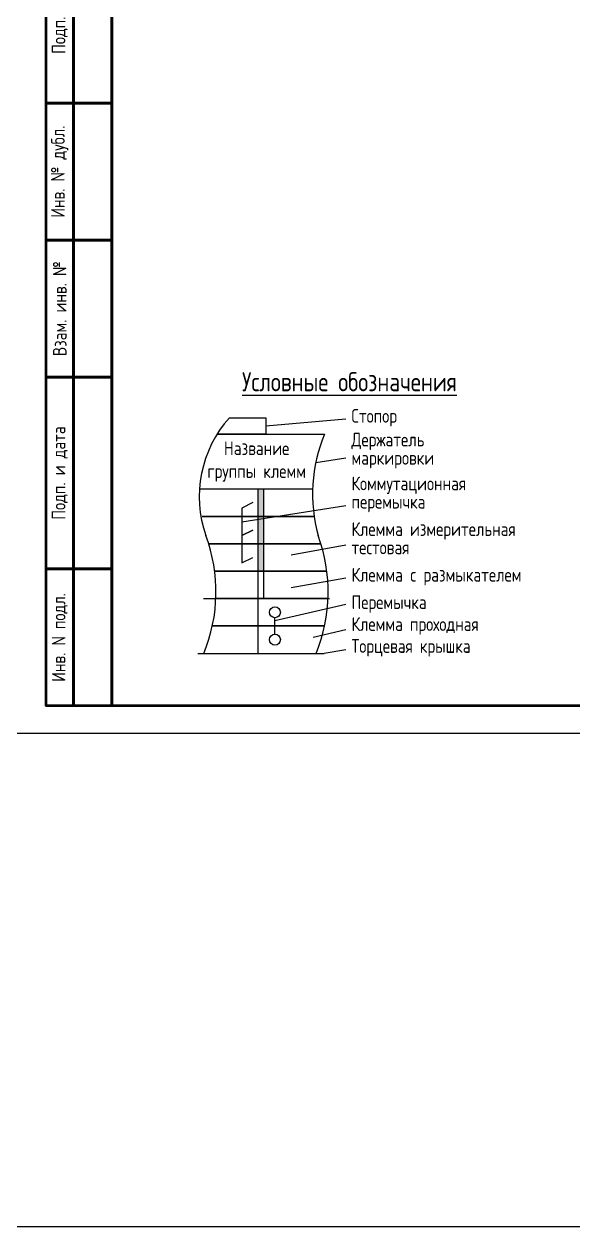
# Model space of a CAD drawing. Header units: millimetres. Extents: x -1612 to 9998, y -90 to 1220.
# Drawn here: x 7984 to 8084.1, y -90 to 129.5 of the extents above; entities that cross this region are included whole.
import ezdxf

# ---------------------------------------------------------------- set-up
doc = ezdxf.new("R2010")
doc.units = ezdxf.units.MM
doc.styles.add('Gost_type_A', font='GOST_0.TTF')

# ---------------------------------------------------------------- blocks, each defined once
blk = doc.blocks.new('Штамп левый нижний')
at = {"lineweight": 50}
for points in [[(-12, 145), (-7, 145), (-7, 110), (-12, 110)], [(-7, 145), (0, 145), (0, 110), (-7, 110)], [(-12, 110), (-7, 110), (-7, 85), (-12, 85)], [(-7, 110), (0, 110), (0, 85), (-7, 85)], [(-12, 85), (-7, 85), (-7, 60), (-12, 60)], [(-7, 85), (0, 85), (0, 60), (-7, 60)], [(-12, 60), (-7, 60), (-7, 25), (-12, 25)], [(-7, 60), (0, 60), (0, 25), (-7, 25)], [(-12, 25), (-7, 25), (-7, 0), (-12, 0)], [(-7, 25), (0, 25), (0, 0), (-7, 0)]]:
    blk.add_lwpolyline(points, close=True, dxfattribs=at)
at = {"char_height": 2.5, "attachment_point": 5, "rotation": 90, "style": 'Gost_type_A'}
for s, insert, width in [('Подп. и дата', (-9.5, 127.5), 35), ('Инв. № дубл.', (-9.5, 97.5), 25), ('Взам. инв. №', (-9.5, 72.5), 25), ('Подп. и дата', (-9.5, 42.5), 35), ('Инв. N подл.', (-9.5, 12.5), 25)]:
    blk.add_mtext(s, dxfattribs=dict(at, insert=insert, width=width))

msp = doc.modelspace()

# ---------------------------------------------------------------- hatches: boundary and pattern name
h = msp.add_hatch(color=256)
h.dxf.hatch_style = 1
h.paths.add_polyline_path([(8027.71, 44.67), (8026.71, 44.67), (8026.71, 29.67), (8027.71, 29.67)])

# ---------------------------------------------------------------- linework, layer by layer
for p, q in [((8028.07, 56.17), (8042.71, 57.49)), ((8019.21, 54.67), (8038.79, 54.67)), ((8037.22, 49.52), (8042.71, 50.36)), ((8016.19, 44.67), (8036.65, 44.67)), ((8026.71, 14.67), (8026.71, 44.67)), ((8027.71, 39.67), (8027.71, 44.67)), ((8036.91, 39.67), (8016.45, 39.67)), ((8016.45, 39.67), (8036.91, 39.67)), ((8023.71, 38.67), (8042.71, 41.67)), ((8027.71, 24.67), (8027.71, 39.67)), ((8038.13, 34.67), (8017.67, 34.67)), ((8017.67, 34.67), (8038.13, 34.67)), ((8032.71, 32.67), (8042.71, 34.44)), ((8039.22, 29.67), (8018.76, 29.67)), ((8018.76, 29.67), (8039.22, 29.67)), ((8039.22, 29.67), (8018.76, 29.67)), ((8018.76, 29.67), (8039.22, 29.67)), ((8032.71, 26.67), (8042.71, 28.44)), ((8016.71, 24.67), (8039.71, 24.67)), ((8039.43, 24.67), (8018.97, 24.67)), ((8018.97, 24.67), (8039.43, 24.67)), ((8029.71, 20.67), (8042.71, 23.67)), ((8029.74, 19.67), (8029.74, 21.17)), ((8038.79, 19.67), (8018.33, 19.67)), ((8018.33, 19.67), (8038.79, 19.67)), ((8029.74, 18.17), (8029.74, 19.67)), ((8036.71, 17.63), (8042.71, 19.01)), ((8015.71, 14.67), (8038.71, 14.67)), ((8016.78, 14.67), (8037.24, 14.67)), ((8042.71, 15.34), (8038.71, 14.67))]:
    msp.add_line(p, q)
for points in [[(-1612, 1220), (9998.36, 1220), (9998.36, -90), (-1612, -90)], [(8277, 420.07), (8277, 0.07), (7980, 0.07), (7980, 420.07)]]:
    msp.add_lwpolyline(points, close=True)
at = {"lineweight": 50}
msp.add_lwpolyline([(8272, 415.07), (8272, 5.07), (8000, 5.07), (8000, 415.07)], close=True, dxfattribs=at)
for points in [[(8021.46, 57.67), (8028.07, 57.67), (8028.07, 54.67), (8019.21, 54.67)], [(8025.71, 42.17), (8023.71, 41.17), (8023.71, 36.17), (8025.71, 37.17)], [(8025.71, 37.17), (8023.71, 36.17), (8023.71, 31.17), (8025.71, 32.17)]]:
    msp.add_lwpolyline(points)
for centre in [(8029.74, 22.17), (8029.74, 17.17)]:
    msp.add_circle(centre, 1)
for centre, radius, start, end in [((8037.55, 43.27), 21.6, 138.181, 199.2333), ((8065.64, 43.68), 29.02, 157.7321, 195.0211), ((7989.46, 25.9), 29.54, 337.6521, 20.3143), ((8009.92, 25.9), 29.54, 337.6521, 20.3143)]:
    msp.add_arc(centre, radius, start, end)

# ---------------------------------------------------------------- block references
msp.add_blockref('Штамп левый нижний', (8000, 5.07))

# ---------------------------------------------------------------- texts
at = {"attachment_point": 5, "style": 'Gost_type_A'}
for s, insert, char_height, width in [('{\\LУсловные обозначения}', (8043.35, 64.23), 3.5, 75), ('Название группы клемм', (8026.42, 49.67), 2.5, 20.4592)]:
    msp.add_mtext(s, dxfattribs=dict(at, insert=insert, char_height=char_height, width=width))
at = {"char_height": 2.5, "attachment_point": 4, "line_spacing_factor": 0.8, "style": 'Gost_type_A'}
for s, insert, width in [('Стопор', (8043.71, 57.67), 44), ('Держатель\\Pмаркировки', (8043.71, 51.67), 38.7538), ('Коммутационная\\Pперемычка', (8043.71, 43.67), 44), ('Клемма измерительная\\Pтестовая', (8043.71, 35.67), 55.1103), ('Клемма c размыкателем', (8043.71, 28.67), 55.1103), ('Перемычка', (8043.71, 23.67), 49.9213), ('Клемма проходная', (8043.71, 19.67), 44), ('Торцевая крышка', (8043.71, 15.67), 44)]:
    msp.add_mtext(s, dxfattribs=dict(at, insert=insert, width=width))

doc.saveas('drawing.dxf')
